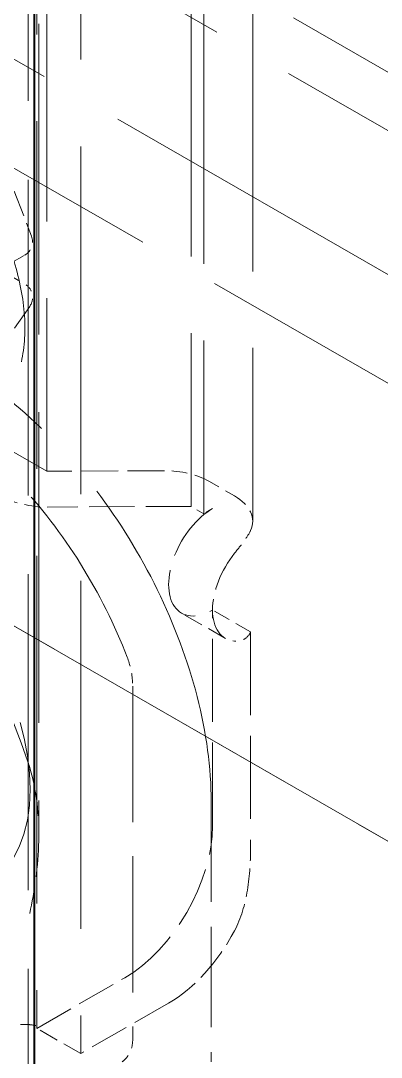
# Model space of a CAD drawing. Header units: millimetres. Extents: x 0 to 2378, y 0 to 1682.
# Drawn here: x 2212.38 to 2217.03, y 1398.21 to 1411.57 of the extents above; entities that cross this region are included whole.
import ezdxf

# ---------------------------------------------------------------- set-up
doc = ezdxf.new("R2010")
doc.units = ezdxf.units.MM
doc.header["$LTSCALE"] = 2
doc.linetypes.add('DASHED', pattern=[0.2067, 0.1654, -0.0413])
doc.layers.add('가려진 것(ISO)', color=2, linetype='DASHED', lineweight=18)
doc.layers.add('가시적인 것(ISO)', color=3, linetype='Continuous', lineweight=40)

msp = doc.modelspace()

# ---------------------------------------------------------------- linework, layer by layer
at = {"layer": '가려진 것(ISO)', "ltscale": 13.252056}
for p, q in [((2163.6733, 1441.6802), (2260.5186, 1385.9107)), ((2161.4105, 1440.3772), (2258.2559, 1384.6076))]:
    msp.add_line(p, q, dxfattribs=at)
at = {"layer": '가려진 것(ISO)', "ltscale": 12.91355}
msp.add_line((2261.1692, 1384.7839), (2163.0227, 1441.3027), dxfattribs=at)
at = {"layer": '가려진 것(ISO)', "ltscale": 13.202866}
msp.add_line((2152.2747, 1438.3355), (2271.9172, 1369.438), dxfattribs=at)
at = {"layer": '가려진 것(ISO)', "ltscale": 12.907596}
msp.add_line((2164.0127, 1437.475), (2258.3407, 1383.1551), dxfattribs=at)
at = {"layer": '가려진 것(ISO)', "ltscale": 12.299444}
msp.add_line((2212.4802, 1424.7752), (2212.4802, 1395.6769), dxfattribs=at)
at = {"layer": '가려진 것(ISO)', "ltscale": 13.546203}
for p, q in [((2212.5909, 1421.4766), (2212.5909, 1398.5853)), ((2213.1566, 1421.1508), (2213.1566, 1398.2595))]:
    msp.add_line(p, q, dxfattribs=at)
at = {"layer": '가려진 것(ISO)', "ltscale": 12.106245}
msp.add_line((2212.6157, 1421.5409), (2212.6157, 1401.0829), dxfattribs=at)
at = {"layer": '가려진 것(ISO)', "ltscale": 12.901145}
msp.add_line((2184.3774, 1419.8463), (2240.9459, 1387.2706), dxfattribs=at)
at = {"layer": '가려진 것(ISO)', "ltscale": 11.933559}
for p, q in [((2212.7182, 1417.8643), (2212.7182, 1405.7646)), ((2214.5769, 1417.4118), (2214.5769, 1405.3121)), ((2214.7396, 1417.3181), (2214.7396, 1405.2184)), ((2215.3708, 1417.2209), (2215.3708, 1405.1212))]:
    msp.add_line(p, q, dxfattribs=at)
at = {"layer": '가려진 것(ISO)', "ltscale": 1.033597}
for p, q in [((2212.1387, 1409.786), (2212.5224, 1408.7965)), ((2212.4998, 1407.89), (2212.116, 1407.3425))]:
    msp.add_line(p, q, dxfattribs=at)
at = {"layer": '가려진 것(ISO)', "ltscale": 0.991435}
msp.add_line((2211.6996, 1408.602), (2212.4358, 1408.1781), dxfattribs=at)
at = {"layer": '가려진 것(ISO)', "ltscale": 0.571309}
msp.add_line((2212.0115, 1408.3066), (2212.4358, 1408.5509), dxfattribs=at)
at = {"layer": '가려진 것(ISO)', "ltscale": 1.904597}
msp.add_line((2212.7182, 1405.7646), (2211.304, 1406.579), dxfattribs=at)
at = {"layer": '가려진 것(ISO)', "ltscale": 1.445298}
msp.add_line((2214.2359, 1405.7713), (2212.7182, 1405.7646), dxfattribs=at)
at = {"layer": '가려진 것(ISO)', "ltscale": 0.442787}
msp.add_line((2214.8077, 1405.6363), (2215.1365, 1405.447), dxfattribs=at)
at = {"layer": '가려진 것(ISO)', "ltscale": 1.764291}
msp.add_line((2214.5769, 1405.3121), (2212.7243, 1405.3039), dxfattribs=at)
at = {"layer": '가려진 것(ISO)', "ltscale": 0.218952}
msp.add_line((2214.7396, 1405.2184), (2214.5769, 1405.3121), dxfattribs=at)
at = {"layer": '가려진 것(ISO)', "ltscale": 0.153562}
msp.add_line((2214.8537, 1405.2841), (2214.7396, 1405.2184), dxfattribs=at)
at = {"layer": '가려진 것(ISO)', "ltscale": 3.237884}
for p, q in [((2214.8537, 1401.1964), (2214.8537, 1403.976)), ((2215.3436, 1403.6939), (2215.3436, 1400.9143))]:
    msp.add_line(p, q, dxfattribs=at)
at = {"layer": '가려진 것(ISO)', "ltscale": 0.659706}
msp.add_line((2215.3436, 1403.6939), (2214.8537, 1403.976), dxfattribs=at)
at = {"layer": '가려진 것(ISO)', "ltscale": 0.761779}
for p, q in [((2215.0201, 1403.611), (2214.4544, 1403.9368)), ((2213.1566, 1398.2595), (2212.5909, 1398.5853))]:
    msp.add_line(p, q, dxfattribs=at)
at = {"layer": '가려진 것(ISO)', "ltscale": 5.303258}
msp.add_line((2213.8253, 1402.9954), (2213.8253, 1398.4427), dxfattribs=at)
at = {"layer": '가려진 것(ISO)', "ltscale": 3.906952}
msp.add_line((2214.836, 1401.508), (2214.836, 1398.154), dxfattribs=at)
at = {"layer": '가려진 것(ISO)', "ltscale": 1.523657}
for p, q in [((2212.5909, 1398.5853), (2213.7223, 1399.2368)), ((2214.288, 1398.911), (2213.1566, 1398.2595))]:
    msp.add_line(p, q, dxfattribs=at)
at = {"layer": '가려진 것(ISO)', "ltscale": 0.270041}
msp.add_arc((2212.336, 1408.7242), 0.2, 299.93599, 21.19789, dxfattribs=at)
at = {"layer": '가려진 것(ISO)', "ltscale": 0.316014}
msp.add_arc((2212.336, 1408.0048), 0.2, 324.97291, 60.06401, dxfattribs=at)
at = {"layer": '가려진 것(ISO)', "ltscale": 13.164933}
msp.add_ellipse((2209.4514, 1402.1471), major_axis=(-2.3501, 4.081), ratio=0.5780931, start_param=4.344059, end_param=6.6553827, dxfattribs=at)
at = {"layer": '가려진 것(ISO)', "ltscale": 0.604093}
msp.add_ellipse((2214.242, 1405.3106), major_axis=(0.8, 0), ratio=0.5758617, start_param=0.7853988, end_param=1.5784298, dxfattribs=at)
at = {"layer": '가려진 것(ISO)', "ltscale": 13.476273}
msp.add_ellipse((2210.623, 1402.7493), major_axis=(1.3274, -2.3051), ratio=0.5780931, dxfattribs=at)
at = {"layer": '가려진 것(ISO)', "ltscale": 0.604094}
msp.add_ellipse((2212.7182, 1405.7646), major_axis=(-0.8, 0), ratio=0.5758617, start_param=0.7853982, end_param=1.5784298, dxfattribs=at)
at = {"layer": '가려진 것(ISO)', "ltscale": 0.797737}
msp.add_ellipse((2214.5708, 1405.1212), major_axis=(0.8, 0), ratio=0.5758617, start_param=6.0213859, end_param=7.0685828, dxfattribs=at)
at = {"layer": '가려진 것(ISO)', "ltscale": 2.393412}
for centre, major_axis, end_param in [((2214.8537, 1404.6301), (-0.3992, -0.6933), 7.0666498), ((2213.7223, 1400.5449), (0.7985, 1.3865), 5.4958534)]:
    msp.add_ellipse(centre, major_axis=major_axis, ratio=0.5780931, start_param=3.9250571, end_param=end_param, dxfattribs=at)
at = {"layer": '가려진 것(ISO)', "ltscale": 1.595575}
msp.add_ellipse((2215.4194, 1404.3043), major_axis=(-0.3992, -0.6933), ratio=0.5780931, start_param=4.4486559, end_param=6.543051, dxfattribs=at)
at = {"layer": '가려진 것(ISO)', "ltscale": 1.292141}
msp.add_ellipse((2214.288, 1400.2191), major_axis=(-0.7985, -1.3865), ratio=0.5780931, start_param=0.7834645, end_param=1.6315265, dxfattribs=at)
at = {"layer": '가려진 것(ISO)', "ltscale": 7.042982}
msp.add_open_spline([(2209.4841, 1410.5825), (2209.6132, 1410.6569), (2209.76, 1410.6994), (2210.0779, 1410.7206), (2210.2498, 1410.6948), (2210.6105, 1410.5756), (2210.7997, 1410.4756), (2211.1685, 1410.2123), (2211.3479, 1410.0476), (2211.6768, 1409.6732), (2211.8263, 1409.4638), (2212.0823, 1409.0207), (2212.1887, 1408.7872), (2212.3486, 1408.3172), (2212.4018, 1408.0808), (2212.4476, 1407.626), (2212.4399, 1407.4077), (2212.3581, 1407.014), (2212.2849, 1406.8373), (2212.0963, 1406.5816), (2211.9953, 1406.4897), (2211.8794, 1406.4229)], degree=3, knots=[3.9289245, 3.9289245, 3.9289245, 3.9289245, 4.2052532, 4.2052532, 4.5032752, 4.5032752, 4.8312275, 4.8312275, 5.1653932, 5.1653932, 5.4974106, 5.4974106, 5.8283163, 5.8283163, 6.1602978, 6.1602978, 6.4944399, 6.4944399, 6.8224877, 6.8224877, 7.0705172, 7.0705172, 7.0705172, 7.0705172], dxfattribs=at)
at = {"layer": '가려진 것(ISO)', "ltscale": 13.092183}
msp.add_open_spline([(2214.836, 1401.508), (2214.836, 1401.9391), (2214.7735, 1402.3966), (2214.5366, 1403.3219), (2214.3624, 1403.7895), (2213.9221, 1404.6892), (2213.6566, 1405.1213), (2213.0587, 1405.9108), (2212.7265, 1406.268), (2212.0227, 1406.873), (2211.651, 1407.1202), (2210.8999, 1407.4715), (2210.5199, 1407.5766), (2209.8087, 1407.6131), (2209.4752, 1407.555), (2209.1311, 1407.3944), (2209.0844, 1407.3701), (2209.0387, 1407.3438)], degree=3, knots=[0, 0, 0, 0, 0.3342231, 0.3342231, 0.6672973, 0.6672973, 0.9985682, 0.9985682, 1.3301788, 1.3301788, 1.6639746, 1.6639746, 1.9966665, 1.9966665, 2.3046264, 2.3046264, 2.3542608, 2.3542608, 2.3542608, 2.3542608], dxfattribs=at)
at = {"layer": '가려진 것(ISO)', "ltscale": 7.301549}
msp.add_open_spline([(2213.7534, 1403.3704), (2213.5951, 1403.7825), (2213.3916, 1404.1897), (2212.9148, 1404.9536), (2212.6418, 1405.3102), (2212.0516, 1405.9386), (2211.7345, 1406.21), (2211.0847, 1406.6392), (2210.752, 1406.7967), (2210.1051, 1406.9743), (2209.7901, 1406.996), (2209.3144, 1406.9109), (2209.1397, 1406.8481), (2208.9813, 1406.7568)], degree=3, knots=[0.5183607, 0.5183607, 0.5183607, 0.5183607, 0.8447905, 0.8447905, 1.1708387, 1.1708387, 1.4977005, 1.4977005, 1.8257415, 1.8257415, 2.1492252, 2.1492252, 2.3542608, 2.3542608, 2.3542608, 2.3542608], dxfattribs=at)
at = {"layer": '가려진 것(ISO)', "ltscale": 0.416529}
for points, knots in [([(2215.1365, 1404.7078), (2215.1776, 1404.7589), (2215.2202, 1404.812), (2215.2918, 1404.91), (2215.3206, 1404.955), (2215.3407, 1404.996), (2215.3422, 1404.999), (2215.3436, 1405.002)], [0.71587341, 0.71587341, 0.71587341, 0.71587341, 0.76614757, 0.76614757, 0.81642172, 0.81642172, 0.82040681, 0.82040681, 0.82040681, 0.82040681]), ([(2215.3436, 1403.6939), (2215.3422, 1403.6909), (2215.3407, 1403.688), (2215.3206, 1403.6488), (2215.2918, 1403.6171), (2215.2202, 1403.5783), (2215.1776, 1403.5713), (2215.1365, 1403.575)], [0.20152866, 0.20152866, 0.20152866, 0.20152866, 0.20551375, 0.20551375, 0.2557879, 0.2557879, 0.30606206, 0.30606206, 0.30606206, 0.30606206])]:
    msp.add_open_spline(points, degree=3, knots=knots, dxfattribs=at)
at = {"layer": '가려진 것(ISO)', "ltscale": 0.367967}
msp.add_open_spline([(2213.7534, 1403.3704), (2213.7923, 1403.2692), (2213.817, 1403.1597), (2213.8247, 1403.0318), (2213.8253, 1403.0136), (2213.8253, 1402.9954)], degree=3, knots=[0, 0, 0, 0, 0.082594631, 0.082594631, 0.09624807, 0.09624807, 0.09624807, 0.09624807], dxfattribs=at)
at = {"layer": '가려진 것(ISO)', "ltscale": 1.906355}
msp.add_open_spline([(2212.4985, 1401.9451), (2212.5888, 1401.6563), (2212.6216, 1401.3271), (2212.6081, 1400.6747), (2212.5612, 1400.3512), (2212.4985, 1400.0666)], degree=3, knots=[-0.47492577, -0.47492577, -0.47492577, -0.47492577, -0.23746289, -0.23746289, 0, 0, 0, 0], dxfattribs=at)
at = {"layer": '가려진 것(ISO)', "ltscale": 1.106714}
msp.add_open_spline([(2215.1365, 1399.8425), (2215.2203, 1400.0011), (2215.2721, 1400.184), (2215.3346, 1400.5616), (2215.3436, 1400.7548), (2215.3436, 1400.9143)], degree=3, knots=[-0.89271233, -0.89271233, -0.89271233, -0.89271233, -0.7589759, -0.7589759, -0.61266995, -0.61266995, -0.61266995, -0.61266995], dxfattribs=at)
at = {"layer": '가려진 것(ISO)', "ltscale": 0.600212}
msp.add_open_spline([(2212.096, 1398.558), (2212.1253, 1398.5749), (2212.1594, 1398.5897), (2212.1966, 1398.6017), (2212.2337, 1398.6137), (2212.2741, 1398.6229), (2212.3154, 1398.6288), (2212.3568, 1398.6346), (2212.3992, 1398.6372), (2212.4408, 1398.6364), (2212.4824, 1398.6357), (2212.5232, 1398.6315), (2212.5606, 1398.6243), (2212.5981, 1398.6171), (2212.6322, 1398.607), (2212.6616, 1398.5945)], degree=3, knots=[0, 0, 0, 0, 0.2, 0.2, 0.2, 0.4, 0.4, 0.4, 0.6, 0.6, 0.6, 0.8, 0.8, 0.8, 1, 1, 1, 1], dxfattribs=at)
at = {"layer": '가려진 것(ISO)', "ltscale": 0.349961}
msp.add_open_spline([(2213.8253, 1398.4427), (2213.8253, 1398.3923), (2213.8169, 1398.3412), (2213.7823, 1398.2548), (2213.7581, 1398.2171), (2213.7094, 1398.1687), (2213.6888, 1398.1528), (2213.6665, 1398.14)], degree=3, knots=[0, 0, 0, 0, 0.03855932, 0.03855932, 0.071695482, 0.071695482, 0.09140513, 0.09140513, 0.09140513, 0.09140513], dxfattribs=at)
at = {"layer": '가시적인 것(ISO)'}
msp.add_line((2212.5591, 1395.0124), (2212.5591, 1423.5788), dxfattribs=at)

doc.saveas('drawing.dxf')
